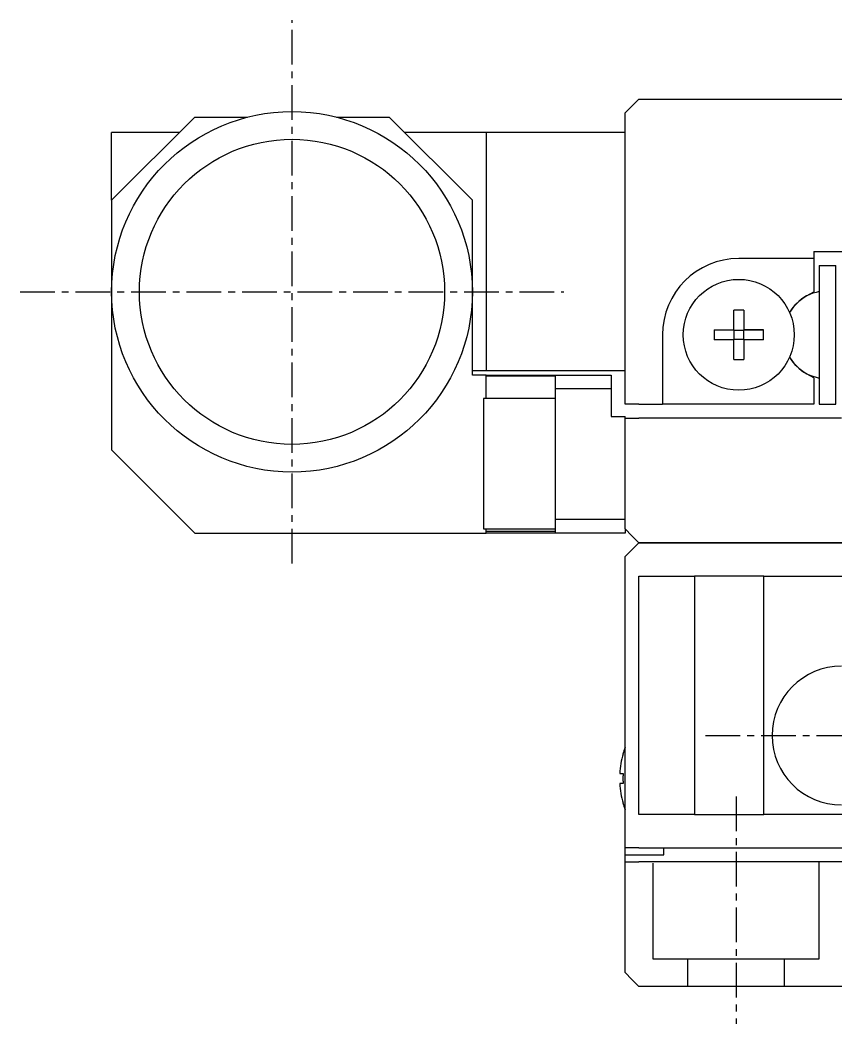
# Model space of a CAD drawing. Extents: x 382 to 585, y 37 to 232.
# Drawn here: x 501.07 to 530.47, y 85.55 to 121.75 of the extents above; entities that cross this region are included whole.
import ezdxf

# ---------------------------------------------------------------- set-up
doc = ezdxf.new("R2010")
doc.units = 0
doc.linetypes.add('CENTER', pattern=[2, 1.25, -0.25, 0.25, -0.25])
doc.layers.get('0').update_dxf_attribs({"linetype": 'CONTINUOUS'})
doc.layers.add('CENTER', color=1, linetype='CENTER')

msp = doc.modelspace()

# ---------------------------------------------------------------- linework, layer by layer
at = {"color": 7, "linetype": 'CONTINUOUS'}
for p, q in [((522.866, 118.397), (523.366, 118.897)), ((523.366, 118.897), (562.366, 118.897)), ((522.866, 107.897), (522.866, 118.397)), ((507.366, 118.247), (504.366, 115.247)), ((507.366, 118.247), (509.266, 118.247)), ((512.466, 118.247), (514.366, 118.247)), ((517.366, 115.247), (514.366, 118.247)), ((504.366, 115.247), (504.366, 117.697)), ((506.816, 117.697), (504.366, 117.697)), ((517.866, 117.697), (514.916, 117.697)), ((522.866, 117.697), (517.866, 117.697)), ((517.866, 117.697), (517.866, 109.097)), ((504.366, 115.247), (504.366, 111.947)), ((517.366, 111.947), (517.366, 115.247)), ((529.666, 113.397), (529.666, 113.147)), ((529.666, 113.397), (537.566, 113.397)), ((529.666, 113.147), (526.966, 113.147)), ((529.666, 113.147), (529.666, 111.948)), ((529.866, 112.897), (529.866, 107.897)), ((529.866, 112.897), (530.466, 112.897)), ((530.466, 107.897), (530.466, 112.897)), ((504.366, 111.947), (504.366, 106.247)), ((517.366, 108.947), (517.366, 111.947)), ((529.406, 111.798), (529.666, 111.948)), ((526.786, 110.577), (526.786, 111.283)), ((527.146, 111.283), (527.146, 110.577)), ((526.08, 110.577), (526.786, 110.577)), ((526.08, 110.577), (526.786, 110.577)), ((526.796, 110.567), (526.786, 110.577)), ((526.796, 110.227), (526.796, 110.567)), ((526.796, 110.567), (527.136, 110.567)), ((527.136, 110.567), (527.146, 110.577)), ((527.136, 110.567), (527.136, 110.227)), ((527.146, 110.577), (527.852, 110.577)), ((527.852, 110.577), (527.146, 110.577)), ((524.216, 110.397), (524.216, 107.897)), ((526.786, 110.217), (526.08, 110.217)), ((526.796, 110.227), (526.786, 110.217)), ((526.786, 109.511), (526.786, 110.217)), ((527.136, 110.227), (526.796, 110.227)), ((527.136, 110.227), (527.146, 110.217)), ((527.146, 110.217), (527.146, 109.511)), ((527.852, 110.217), (527.146, 110.217)), ((517.866, 109.097), (517.366, 109.097)), ((522.866, 109.097), (517.866, 109.097)), ((529.666, 108.846), (529.406, 108.996)), ((517.866, 108.947), (517.366, 108.947)), ((517.866, 108.907), (517.866, 108.947)), ((517.866, 108.947), (520.366, 108.947)), ((517.866, 108.097), (517.866, 108.907)), ((520.366, 108.907), (517.866, 108.907)), ((520.366, 108.947), (522.366, 108.947)), ((520.366, 108.447), (520.366, 108.947)), ((522.366, 108.947), (522.366, 108.447)), ((529.666, 108.846), (529.666, 107.897)), ((522.366, 108.447), (520.366, 108.447)), ((520.366, 103.747), (520.366, 108.447)), ((522.366, 108.447), (522.366, 107.447)), ((520.366, 108.097), (517.766, 108.097)), ((517.766, 108.097), (517.766, 103.397)), ((523.366, 107.897), (522.866, 107.897)), ((523.366, 107.897), (524.216, 107.897)), ((529.666, 107.897), (524.216, 107.897)), ((529.866, 107.897), (530.466, 107.897)), ((522.366, 107.447), (522.866, 107.447)), ((522.866, 107.397), (522.866, 107.447)), ((522.866, 107.397), (523.366, 107.397)), ((522.866, 103.397), (522.866, 107.397)), ((530.666, 107.397), (523.366, 107.397)), ((504.366, 106.247), (507.366, 103.247)), ((520.366, 103.747), (522.866, 103.747)), ((520.366, 103.247), (520.366, 103.747)), ((507.366, 103.247), (517.866, 103.247)), ((517.766, 103.397), (520.366, 103.397)), ((517.866, 103.316), (517.866, 103.397)), ((517.866, 103.247), (517.866, 103.316)), ((517.866, 103.316), (520.366, 103.316)), ((520.366, 103.247), (517.866, 103.247)), ((522.866, 103.247), (520.366, 103.247)), ((522.866, 103.397), (522.866, 103.247)), ((523.116, 103.147), (522.866, 103.397)), ((523.366, 102.897), (522.866, 102.397)), ((523.366, 102.897), (523.116, 103.147)), ((528.166, 102.897), (523.366, 102.897)), ((523.366, 102.897), (528.166, 102.897)), ((528.366, 102.897), (528.166, 102.897)), ((528.166, 102.897), (528.366, 102.897)), ((532.516, 102.897), (528.366, 102.897)), ((528.366, 102.897), (532.516, 102.897)), ((522.866, 91.897), (522.866, 102.397)), ((523.366, 93.097), (523.366, 101.697)), ((523.366, 101.697), (525.366, 101.697)), ((527.866, 101.697), (525.366, 101.697)), ((525.366, 101.697), (525.366, 93.097)), ((527.866, 93.097), (527.866, 101.697)), ((527.866, 101.697), (538.916, 101.697)), ((522.792, 95.286), (522.797, 95.283)), ((522.676, 94.577), (522.797, 94.577)), ((522.797, 94.217), (522.676, 94.217)), ((522.797, 93.511), (522.792, 93.508)), ((525.366, 93.097), (523.366, 93.097)), ((525.366, 93.097), (527.866, 93.097)), ((531.272, 93.097), (527.866, 93.097)), ((523.366, 91.897), (522.866, 91.897)), ((522.866, 91.647), (522.866, 91.897)), ((522.866, 91.647), (524.266, 91.647)), ((522.866, 91.397), (522.866, 91.647)), ((523.366, 91.897), (534.366, 91.897)), ((524.266, 91.647), (524.266, 91.897)), ((522.866, 91.197), (522.866, 91.397)), ((522.866, 91.397), (523.366, 91.397)), ((534.366, 91.397), (523.366, 91.397)), ((522.866, 87.397), (522.866, 91.197)), ((523.116, 87.147), (522.866, 87.397)), ((523.366, 86.897), (523.116, 87.147)), ((562.366, 86.897), (523.366, 86.897))]:
    msp.add_line(p, q, dxfattribs=at)
at = {"color": 3, "linetype": 'CONTINUOUS'}
for p, q in [((523.866, 91.347), (523.866, 87.897)), ((529.866, 87.897), (529.866, 91.397)), ((523.866, 87.897), (529.866, 87.897)), ((525.116, 87.897), (525.116, 86.897)), ((528.616, 86.897), (528.616, 87.897))]:
    msp.add_line(p, q, dxfattribs=at)
at = {"color": 7, "linetype": 'CONTINUOUS'}
for points in [[(527.146, 111.284, 0), (527.144, 111.284, 0), (527.14, 111.284, 0), (527.138, 111.284, 0), (527.134, 111.284, 0), (527.132, 111.284, 0), (527.13, 111.284, 0), (527.126, 111.284, 0), (527.124, 111.284, 0), (527.12, 111.284, 0), (527.118, 111.284, 0), (527.116, 111.284, 0), (527.112, 111.284, 0), (527.11, 111.284, 0), (527.106, 111.284, 0), (527.104, 111.284, 0), (527.1, 111.284, 0), (527.098, 111.284, 0), (527.096, 111.284, 0), (527.092, 111.284, 0), (527.09, 111.284, 0), (527.086, 111.284, 0), (527.084, 111.284, 0), (527.082, 111.284, 0), (527.078, 111.284, 0), (527.076, 111.284, 0), (527.072, 111.284, 0), (527.07, 111.284, 0), (527.068, 111.286, 0), (527.064, 111.286, 0), (527.062, 111.286, 0), (527.058, 111.286, 0), (527.056, 111.286, 0), (527.054, 111.286, 0), (527.05, 111.286, 0), (527.048, 111.286, 0), (527.044, 111.286, 0), (527.042, 111.286, 0), (527.04, 111.286, 0), (527.036, 111.286, 0), (527.034, 111.286, 0), (527.03, 111.286, 0), (527.028, 111.286, 0), (527.026, 111.286, 0), (527.022, 111.286, 0), (527.02, 111.286, 0), (527.016, 111.286, 0), (527.014, 111.286, 0), (527.01, 111.286, 0), (527.008, 111.286, 0), (527.006, 111.286, 0), (527.002, 111.286, 0), (527, 111.286, 0), (526.996, 111.286, 0), (526.994, 111.286, 0), (526.992, 111.286, 0), (526.988, 111.286, 0), (526.986, 111.286, 0), (526.982, 111.286, 0), (526.98, 111.286, 0), (526.978, 111.286, 0), (526.974, 111.286, 0), (526.972, 111.286, 0), (526.968, 111.286, 0), (526.966, 111.286, 0), (526.964, 111.286, 0), (526.96, 111.286, 0), (526.958, 111.286, 0), (526.954, 111.286, 0), (526.952, 111.286, 0), (526.95, 111.286, 0), (526.946, 111.286, 0), (526.944, 111.286, 0), (526.94, 111.286, 0), (526.938, 111.286, 0), (526.934, 111.286, 0), (526.932, 111.286, 0), (526.93, 111.286, 0), (526.926, 111.286, 0), (526.924, 111.286, 0), (526.92, 111.286, 0), (526.918, 111.286, 0), (526.916, 111.286, 0), (526.912, 111.286, 0), (526.91, 111.286, 0), (526.906, 111.286, 0), (526.904, 111.286, 0), (526.902, 111.286, 0), (526.898, 111.286, 0), (526.896, 111.286, 0), (526.892, 111.286, 0), (526.89, 111.286, 0), (526.888, 111.286, 0), (526.884, 111.286, 0), (526.882, 111.286, 0), (526.878, 111.286, 0), (526.876, 111.286, 0), (526.874, 111.286, 0), (526.87, 111.286, 0), (526.868, 111.286, 0), (526.864, 111.286, 0), (526.862, 111.284, 0), (526.86, 111.284, 0), (526.856, 111.284, 0), (526.854, 111.284, 0), (526.85, 111.284, 0), (526.848, 111.284, 0), (526.844, 111.284, 0), (526.842, 111.284, 0), (526.84, 111.284, 0), (526.836, 111.284, 0), (526.834, 111.284, 0), (526.83, 111.284, 0), (526.828, 111.284, 0), (526.826, 111.284, 0), (526.822, 111.284, 0), (526.82, 111.284, 0), (526.816, 111.284, 0), (526.814, 111.284, 0), (526.812, 111.284, 0), (526.808, 111.284, 0), (526.806, 111.284, 0), (526.802, 111.284, 0), (526.8, 111.284, 0), (526.798, 111.284, 0), (526.794, 111.284, 0), (526.792, 111.284, 0), (526.788, 111.284, 0), (526.786, 111.284, 0)], [(526.08, 110.578, 0), (526.08, 110.574, 0), (526.08, 110.572, 0), (526.08, 110.568, 0), (526.08, 110.566, 0), (526.08, 110.564, 0), (526.08, 110.56, 0), (526.08, 110.558, 0), (526.08, 110.554, 0), (526.078, 110.552, 0), (526.078, 110.55, 0), (526.078, 110.546, 0), (526.078, 110.544, 0), (526.078, 110.54, 0), (526.078, 110.538, 0), (526.078, 110.534, 0), (526.078, 110.532, 0), (526.078, 110.53, 0), (526.078, 110.526, 0), (526.078, 110.524, 0), (526.078, 110.52, 0), (526.078, 110.518, 0), (526.078, 110.516, 0), (526.078, 110.512, 0), (526.078, 110.51, 0), (526.078, 110.506, 0), (526.078, 110.504, 0), (526.078, 110.502, 0), (526.078, 110.498, 0), (526.078, 110.496, 0), (526.078, 110.492, 0), (526.078, 110.49, 0), (526.078, 110.488, 0), (526.078, 110.484, 0), (526.078, 110.482, 0), (526.078, 110.478, 0), (526.078, 110.476, 0), (526.078, 110.474, 0), (526.078, 110.47, 0), (526.078, 110.468, 0), (526.078, 110.464, 0), (526.078, 110.462, 0), (526.078, 110.46, 0), (526.078, 110.456, 0), (526.078, 110.454, 0), (526.078, 110.45, 0), (526.078, 110.448, 0), (526.078, 110.444, 0), (526.078, 110.442, 0), (526.078, 110.44, 0), (526.078, 110.436, 0), (526.078, 110.434, 0), (526.078, 110.43, 0), (526.078, 110.428, 0), (526.078, 110.426, 0), (526.078, 110.422, 0), (526.078, 110.42, 0), (526.078, 110.416, 0), (526.078, 110.414, 0), (526.078, 110.412, 0), (526.078, 110.408, 0), (526.078, 110.406, 0), (526.078, 110.402, 0), (526.078, 110.4, 0), (526.078, 110.398, 0), (526.078, 110.394, 0), (526.078, 110.392, 0), (526.078, 110.388, 0), (526.078, 110.386, 0), (526.078, 110.384, 0), (526.078, 110.38, 0), (526.078, 110.378, 0), (526.078, 110.374, 0), (526.078, 110.372, 0), (526.078, 110.368, 0), (526.078, 110.366, 0), (526.078, 110.364, 0), (526.078, 110.36, 0), (526.078, 110.358, 0), (526.078, 110.354, 0), (526.078, 110.352, 0), (526.078, 110.35, 0), (526.078, 110.346, 0), (526.078, 110.344, 0), (526.078, 110.34, 0), (526.078, 110.338, 0), (526.078, 110.336, 0), (526.078, 110.332, 0), (526.078, 110.33, 0), (526.078, 110.326, 0), (526.078, 110.324, 0), (526.078, 110.322, 0), (526.078, 110.318, 0), (526.078, 110.316, 0), (526.078, 110.312, 0), (526.078, 110.31, 0), (526.078, 110.308, 0), (526.078, 110.304, 0), (526.078, 110.302, 0), (526.078, 110.298, 0), (526.078, 110.296, 0), (526.078, 110.294, 0), (526.078, 110.29, 0), (526.078, 110.288, 0), (526.078, 110.284, 0), (526.078, 110.282, 0), (526.078, 110.278, 0), (526.078, 110.276, 0), (526.078, 110.274, 0), (526.078, 110.27, 0), (526.078, 110.268, 0), (526.078, 110.264, 0), (526.078, 110.262, 0), (526.078, 110.26, 0), (526.078, 110.256, 0), (526.078, 110.254, 0), (526.078, 110.25, 0), (526.078, 110.248, 0), (526.078, 110.246, 0), (526.078, 110.242, 0), (526.08, 110.24, 0), (526.08, 110.236, 0), (526.08, 110.234, 0), (526.08, 110.232, 0), (526.08, 110.228, 0), (526.08, 110.226, 0), (526.08, 110.222, 0), (526.08, 110.22, 0), (526.08, 110.218, 0)], [(527.852, 110.218, 0), (527.852, 110.22, 0), (527.852, 110.222, 0), (527.852, 110.226, 0), (527.852, 110.228, 0), (527.852, 110.232, 0), (527.852, 110.234, 0), (527.852, 110.236, 0), (527.852, 110.24, 0), (527.852, 110.242, 0), (527.852, 110.246, 0), (527.852, 110.248, 0), (527.854, 110.25, 0), (527.854, 110.254, 0), (527.854, 110.256, 0), (527.854, 110.26, 0), (527.854, 110.262, 0), (527.854, 110.264, 0), (527.854, 110.268, 0), (527.854, 110.27, 0), (527.854, 110.274, 0), (527.854, 110.276, 0), (527.854, 110.278, 0), (527.854, 110.282, 0), (527.854, 110.284, 0), (527.854, 110.288, 0), (527.854, 110.29, 0), (527.854, 110.294, 0), (527.854, 110.296, 0), (527.854, 110.298, 0), (527.854, 110.302, 0), (527.854, 110.304, 0), (527.854, 110.308, 0), (527.854, 110.31, 0), (527.854, 110.312, 0), (527.854, 110.316, 0), (527.854, 110.318, 0), (527.854, 110.322, 0), (527.854, 110.324, 0), (527.854, 110.326, 0), (527.854, 110.33, 0), (527.854, 110.332, 0), (527.854, 110.336, 0), (527.854, 110.338, 0), (527.854, 110.34, 0), (527.854, 110.344, 0), (527.854, 110.346, 0), (527.854, 110.35, 0), (527.854, 110.352, 0), (527.854, 110.354, 0), (527.854, 110.358, 0), (527.854, 110.36, 0), (527.854, 110.364, 0), (527.854, 110.366, 0), (527.854, 110.368, 0), (527.854, 110.372, 0), (527.854, 110.374, 0), (527.854, 110.378, 0), (527.854, 110.38, 0), (527.854, 110.384, 0), (527.854, 110.386, 0), (527.854, 110.388, 0), (527.854, 110.392, 0), (527.854, 110.394, 0), (527.854, 110.398, 0), (527.854, 110.4, 0), (527.854, 110.402, 0), (527.854, 110.406, 0), (527.854, 110.408, 0), (527.854, 110.412, 0), (527.854, 110.414, 0), (527.854, 110.416, 0), (527.854, 110.42, 0), (527.854, 110.422, 0), (527.854, 110.426, 0), (527.854, 110.428, 0), (527.854, 110.43, 0), (527.854, 110.434, 0), (527.854, 110.436, 0), (527.854, 110.44, 0), (527.854, 110.442, 0), (527.854, 110.444, 0), (527.854, 110.448, 0), (527.854, 110.45, 0), (527.854, 110.454, 0), (527.854, 110.456, 0), (527.854, 110.46, 0), (527.854, 110.462, 0), (527.854, 110.464, 0), (527.854, 110.468, 0), (527.854, 110.47, 0), (527.854, 110.474, 0), (527.854, 110.476, 0), (527.854, 110.478, 0), (527.854, 110.482, 0), (527.854, 110.484, 0), (527.854, 110.488, 0), (527.854, 110.49, 0), (527.854, 110.492, 0), (527.854, 110.496, 0), (527.854, 110.498, 0), (527.854, 110.502, 0), (527.854, 110.504, 0), (527.854, 110.506, 0), (527.854, 110.51, 0), (527.854, 110.512, 0), (527.854, 110.516, 0), (527.854, 110.518, 0), (527.854, 110.52, 0), (527.854, 110.524, 0), (527.854, 110.526, 0), (527.854, 110.53, 0), (527.854, 110.532, 0), (527.854, 110.534, 0), (527.854, 110.538, 0), (527.854, 110.54, 0), (527.854, 110.544, 0), (527.852, 110.546, 0), (527.852, 110.55, 0), (527.852, 110.552, 0), (527.852, 110.554, 0), (527.852, 110.558, 0), (527.852, 110.56, 0), (527.852, 110.564, 0), (527.852, 110.566, 0), (527.852, 110.568, 0), (527.852, 110.572, 0), (527.852, 110.574, 0), (527.852, 110.578, 0)], [(526.786, 109.51, 0), (526.788, 109.51, 0), (526.792, 109.51, 0), (526.794, 109.51, 0), (526.798, 109.51, 0), (526.8, 109.51, 0), (526.802, 109.51, 0), (526.806, 109.51, 0), (526.808, 109.51, 0), (526.812, 109.51, 0), (526.814, 109.51, 0), (526.816, 109.51, 0), (526.82, 109.51, 0), (526.822, 109.51, 0), (526.826, 109.51, 0), (526.828, 109.51, 0), (526.83, 109.51, 0), (526.834, 109.51, 0), (526.836, 109.51, 0), (526.84, 109.51, 0), (526.842, 109.51, 0), (526.844, 109.51, 0), (526.848, 109.51, 0), (526.85, 109.51, 0), (526.854, 109.51, 0), (526.856, 109.51, 0), (526.86, 109.51, 0), (526.862, 109.51, 0), (526.864, 109.51, 0), (526.868, 109.51, 0), (526.87, 109.51, 0), (526.874, 109.51, 0), (526.876, 109.51, 0), (526.878, 109.51, 0), (526.882, 109.51, 0), (526.884, 109.508, 0), (526.888, 109.508, 0), (526.89, 109.508, 0), (526.892, 109.508, 0), (526.896, 109.508, 0), (526.898, 109.508, 0), (526.902, 109.508, 0), (526.904, 109.508, 0), (526.906, 109.508, 0), (526.91, 109.508, 0), (526.912, 109.508, 0), (526.916, 109.508, 0), (526.918, 109.508, 0), (526.92, 109.508, 0), (526.924, 109.508, 0), (526.926, 109.508, 0), (526.93, 109.508, 0), (526.932, 109.508, 0), (526.934, 109.508, 0), (526.938, 109.508, 0), (526.94, 109.508, 0), (526.944, 109.508, 0), (526.946, 109.508, 0), (526.95, 109.508, 0), (526.952, 109.508, 0), (526.954, 109.508, 0), (526.958, 109.508, 0), (526.96, 109.508, 0), (526.964, 109.508, 0), (526.966, 109.508, 0), (526.968, 109.508, 0), (526.972, 109.508, 0), (526.974, 109.508, 0), (526.978, 109.508, 0), (526.98, 109.508, 0), (526.982, 109.508, 0), (526.986, 109.508, 0), (526.988, 109.508, 0), (526.992, 109.508, 0), (526.994, 109.508, 0), (526.996, 109.508, 0), (527, 109.508, 0), (527.002, 109.508, 0), (527.006, 109.508, 0), (527.008, 109.508, 0), (527.01, 109.508, 0), (527.014, 109.508, 0), (527.016, 109.508, 0), (527.02, 109.508, 0), (527.022, 109.508, 0), (527.026, 109.508, 0), (527.028, 109.508, 0), (527.03, 109.508, 0), (527.034, 109.508, 0), (527.036, 109.508, 0), (527.04, 109.508, 0), (527.042, 109.508, 0), (527.044, 109.508, 0), (527.048, 109.508, 0), (527.05, 109.51, 0), (527.054, 109.51, 0), (527.056, 109.51, 0), (527.058, 109.51, 0), (527.062, 109.51, 0), (527.064, 109.51, 0), (527.068, 109.51, 0), (527.07, 109.51, 0), (527.072, 109.51, 0), (527.076, 109.51, 0), (527.078, 109.51, 0), (527.082, 109.51, 0), (527.084, 109.51, 0), (527.086, 109.51, 0), (527.09, 109.51, 0), (527.092, 109.51, 0), (527.096, 109.51, 0), (527.098, 109.51, 0), (527.1, 109.51, 0), (527.104, 109.51, 0), (527.106, 109.51, 0), (527.11, 109.51, 0), (527.112, 109.51, 0), (527.116, 109.51, 0), (527.118, 109.51, 0), (527.12, 109.51, 0), (527.124, 109.51, 0), (527.126, 109.51, 0), (527.13, 109.51, 0), (527.132, 109.51, 0), (527.134, 109.51, 0), (527.138, 109.51, 0), (527.14, 109.51, 0), (527.144, 109.51, 0), (527.146, 109.51, 0)], [(522.796, 94.578, 0), (522.796, 94.574, 0), (522.796, 94.572, 0), (522.796, 94.568, 0), (522.796, 94.566, 0), (522.796, 94.564, 0), (522.796, 94.56, 0), (522.796, 94.558, 0), (522.796, 94.554, 0), (522.796, 94.552, 0), (522.796, 94.55, 0), (522.794, 94.546, 0), (522.794, 94.544, 0), (522.794, 94.54, 0), (522.794, 94.538, 0), (522.794, 94.534, 0), (522.794, 94.532, 0), (522.794, 94.53, 0), (522.794, 94.526, 0), (522.794, 94.524, 0), (522.794, 94.52, 0), (522.794, 94.518, 0), (522.794, 94.516, 0), (522.794, 94.512, 0), (522.794, 94.51, 0), (522.794, 94.506, 0), (522.794, 94.504, 0), (522.794, 94.502, 0), (522.794, 94.498, 0), (522.794, 94.496, 0), (522.794, 94.492, 0), (522.794, 94.49, 0), (522.792, 94.488, 0), (522.792, 94.484, 0), (522.792, 94.482, 0), (522.792, 94.478, 0), (522.792, 94.476, 0), (522.792, 94.474, 0), (522.792, 94.47, 0), (522.792, 94.468, 0), (522.792, 94.464, 0), (522.792, 94.462, 0), (522.792, 94.46, 0), (522.792, 94.456, 0), (522.792, 94.454, 0), (522.792, 94.45, 0), (522.792, 94.448, 0), (522.792, 94.444, 0), (522.792, 94.442, 0), (522.792, 94.44, 0), (522.792, 94.436, 0), (522.792, 94.434, 0), (522.792, 94.43, 0), (522.792, 94.428, 0), (522.792, 94.426, 0), (522.792, 94.422, 0), (522.792, 94.42, 0), (522.792, 94.416, 0), (522.792, 94.414, 0), (522.792, 94.412, 0), (522.792, 94.408, 0), (522.792, 94.406, 0), (522.792, 94.402, 0), (522.792, 94.4, 0), (522.792, 94.398, 0), (522.792, 94.394, 0), (522.792, 94.392, 0), (522.792, 94.388, 0), (522.792, 94.386, 0), (522.792, 94.384, 0), (522.792, 94.38, 0), (522.792, 94.378, 0), (522.792, 94.374, 0), (522.792, 94.372, 0), (522.792, 94.368, 0), (522.792, 94.366, 0), (522.792, 94.364, 0), (522.792, 94.36, 0), (522.792, 94.358, 0), (522.792, 94.354, 0), (522.792, 94.352, 0), (522.792, 94.35, 0), (522.792, 94.346, 0), (522.792, 94.344, 0), (522.792, 94.34, 0), (522.792, 94.338, 0), (522.792, 94.336, 0), (522.792, 94.332, 0), (522.792, 94.33, 0), (522.792, 94.326, 0), (522.792, 94.324, 0), (522.792, 94.322, 0), (522.792, 94.318, 0), (522.792, 94.316, 0), (522.792, 94.312, 0), (522.792, 94.31, 0), (522.792, 94.308, 0), (522.794, 94.304, 0), (522.794, 94.302, 0), (522.794, 94.298, 0), (522.794, 94.296, 0), (522.794, 94.294, 0), (522.794, 94.29, 0), (522.794, 94.288, 0), (522.794, 94.284, 0), (522.794, 94.282, 0), (522.794, 94.278, 0), (522.794, 94.276, 0), (522.794, 94.274, 0), (522.794, 94.27, 0), (522.794, 94.268, 0), (522.794, 94.264, 0), (522.794, 94.262, 0), (522.794, 94.26, 0), (522.794, 94.256, 0), (522.794, 94.254, 0), (522.794, 94.25, 0), (522.794, 94.248, 0), (522.796, 94.246, 0), (522.796, 94.242, 0), (522.796, 94.24, 0), (522.796, 94.236, 0), (522.796, 94.234, 0), (522.796, 94.232, 0), (522.796, 94.228, 0), (522.796, 94.226, 0), (522.796, 94.222, 0), (522.796, 94.22, 0), (522.796, 94.218, 0)]]:
    msp.add_polyline3d(points, dxfattribs=at)
for centre, radius in [((510.866, 111.947), 6.5), ((510.866, 111.947), 5.5), ((526.966, 110.397), 2)]:
    msp.add_circle(centre, radius, dxfattribs=at)
for centre, radius, start, end in [((526.966, 110.397), 2.75, 90, 180), ((530.166, 110.397), 1.587, 100.8931, 134.9998), ((530.281, 110.282), 1.75, 120, 148.1185), ((530.166, 110.397), 1.587, 134.9998, 149.5668), ((530.281, 110.512), 1.75, 211.8815, 240), ((530.166, 110.397), 1.587, 210.4332, 225.0002), ((530.166, 110.397), 1.587, 225.0002, 259.1069), ((530.666, 95.947), 2.5, 90, 270), ((525.866, 94.397), 3.195, 163.8933, 176.7703), ((525.866, 94.397), 3.2, 159.6359, 163.8775), ((525.866, 94.397), 3.195, 183.2297, 196.1067), ((525.866, 94.397), 3.2, 196.1225, 200.3641)]:
    msp.add_arc(centre, radius, start, end, dxfattribs=at)
at = {"layer": 'CENTER', "color": 1, "linetype": 'CENTER'}
for p, q in [((510.866, 102.147), (510.866, 121.747)), ((501.066, 111.947), (520.666, 111.947)), ((525.769, 95.947), (574.929, 95.947)), ((526.866, 93.747), (526.866, 85.547))]:
    msp.add_line(p, q, dxfattribs=at)

doc.saveas('drawing.dxf')
